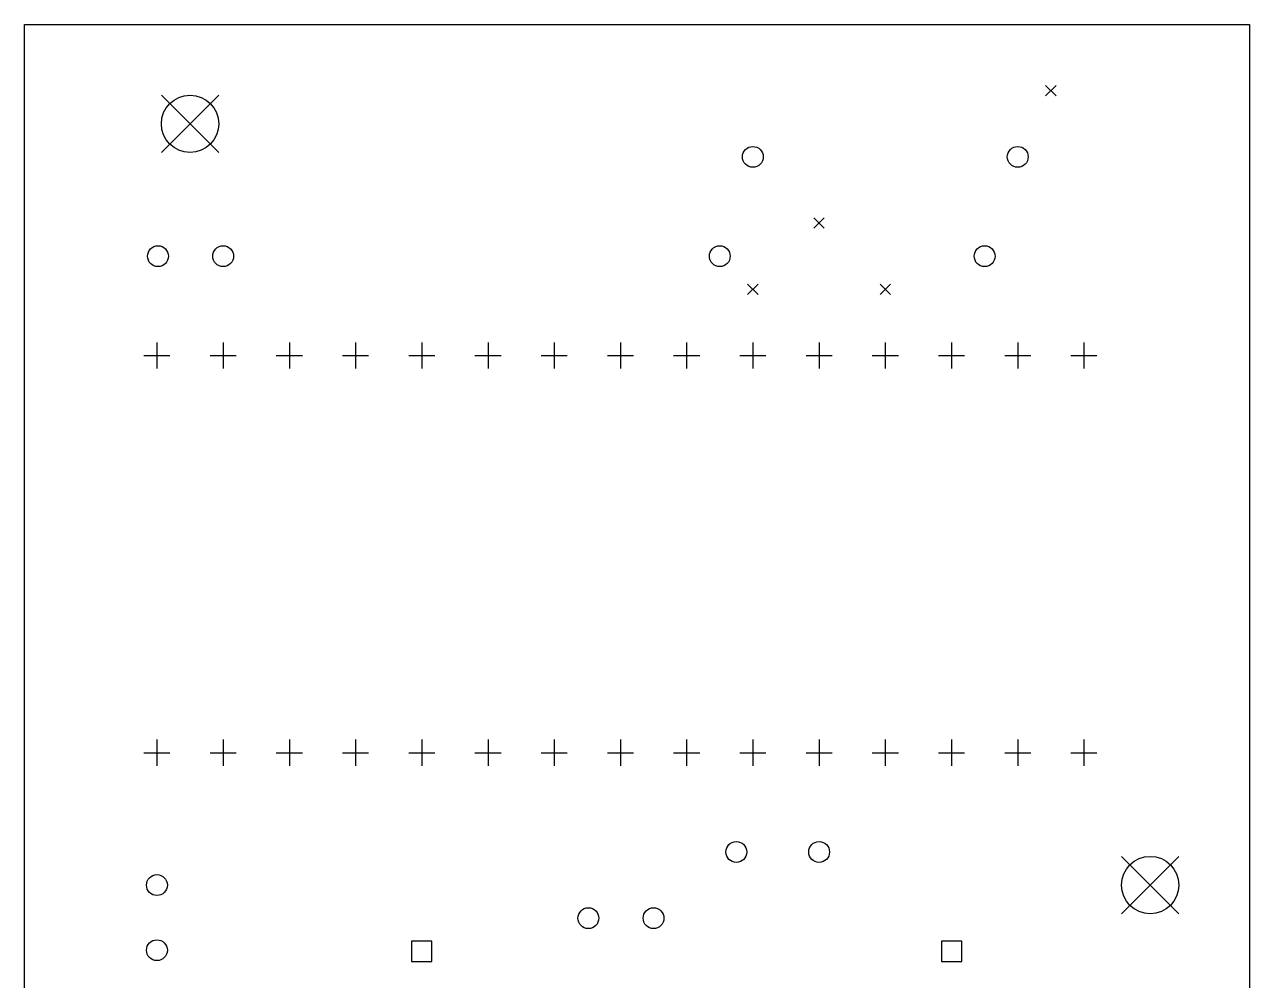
# Model space of a CAD drawing. Extents: x 122.4 to 173.2, y -134.2 to -61.
# Drawn here: x 124.46 to 171.45, y -97.64 to -60.96 of the extents above; entities that cross this region are included whole.
import ezdxf

# ---------------------------------------------------------------- set-up
doc = ezdxf.new("R2010")
doc.units = 0
doc.layers.add('BLACK', color=7, linetype='CONTINUOUS')

msp = doc.modelspace()

# ---------------------------------------------------------------- linework, layer by layer
at = {"layer": 'BLACK', "linetype": 'CONTINUOUS'}
for p, q in [((124.46, -60.96), (171.45, -60.96)), ((124.46, -113.03), (124.46, -60.96)), ((171.45, -60.96), (171.45, -113.03)), ((163.63, -63.3), (164.03, -63.7)), ((164.03, -63.3), (163.63, -63.7)), ((129.71, -63.67), (131.91, -65.87)), ((131.91, -63.67), (129.71, -65.87)), ((154.74, -68.38), (155.14, -68.78)), ((155.14, -68.38), (154.74, -68.78)), ((152.2, -70.92), (152.6, -71.32)), ((152.6, -70.92), (152.2, -71.32)), ((157.28, -70.92), (157.68, -71.32)), ((157.68, -70.92), (157.28, -71.32)), ((129.54, -73.16), (129.54, -74.16)), ((132.08, -73.16), (132.08, -74.16)), ((134.62, -73.16), (134.62, -74.16)), ((137.16, -73.16), (137.16, -74.16)), ((139.7, -73.16), (139.7, -74.16)), ((142.24, -73.16), (142.24, -74.16)), ((144.78, -73.16), (144.78, -74.16)), ((147.32, -73.16), (147.32, -74.16)), ((149.86, -73.16), (149.86, -74.16)), ((152.4, -73.16), (152.4, -74.16)), ((154.94, -73.16), (154.94, -74.16)), ((157.48, -73.16), (157.48, -74.16)), ((160.02, -73.16), (160.02, -74.16)), ((162.56, -73.16), (162.56, -74.16)), ((165.1, -73.16), (165.1, -74.16)), ((129.04, -73.66), (130.04, -73.66)), ((131.58, -73.66), (132.58, -73.66)), ((134.12, -73.66), (135.12, -73.66)), ((136.66, -73.66), (137.66, -73.66)), ((139.2, -73.66), (140.2, -73.66)), ((141.74, -73.66), (142.74, -73.66)), ((144.28, -73.66), (145.28, -73.66)), ((146.82, -73.66), (147.82, -73.66)), ((149.36, -73.66), (150.36, -73.66)), ((151.9, -73.66), (152.9, -73.66)), ((154.44, -73.66), (155.44, -73.66)), ((156.98, -73.66), (157.98, -73.66)), ((159.52, -73.66), (160.52, -73.66)), ((162.06, -73.66), (163.06, -73.66)), ((164.6, -73.66), (165.6, -73.66)), ((129.54, -88.4), (129.54, -89.4)), ((132.08, -88.4), (132.08, -89.4)), ((134.62, -88.4), (134.62, -89.4)), ((137.16, -88.4), (137.16, -89.4)), ((139.7, -88.4), (139.7, -89.4)), ((142.24, -88.4), (142.24, -89.4)), ((144.78, -88.4), (144.78, -89.4)), ((147.32, -88.4), (147.32, -89.4)), ((149.86, -88.4), (149.86, -89.4)), ((152.4, -88.4), (152.4, -89.4)), ((154.94, -88.4), (154.94, -89.4)), ((157.48, -88.4), (157.48, -89.4)), ((160.02, -88.4), (160.02, -89.4)), ((162.56, -88.4), (162.56, -89.4)), ((165.1, -88.4), (165.1, -89.4)), ((129.04, -88.9), (130.04, -88.9)), ((131.58, -88.9), (132.58, -88.9)), ((134.12, -88.9), (135.12, -88.9)), ((136.66, -88.9), (137.66, -88.9)), ((139.2, -88.9), (140.2, -88.9)), ((141.74, -88.9), (142.74, -88.9)), ((144.28, -88.9), (145.28, -88.9)), ((146.82, -88.9), (147.82, -88.9)), ((149.36, -88.9), (150.36, -88.9)), ((151.9, -88.9), (152.9, -88.9)), ((154.44, -88.9), (155.44, -88.9)), ((156.98, -88.9), (157.98, -88.9)), ((159.52, -88.9), (160.52, -88.9)), ((162.06, -88.9), (163.06, -88.9)), ((164.6, -88.9), (165.6, -88.9)), ((166.54, -92.88), (168.74, -95.08)), ((168.74, -92.88), (166.54, -95.08)), ((140.089, -96.131), (139.311, -96.131)), ((139.311, -96.131), (139.311, -96.909)), ((140.089, -96.909), (140.089, -96.131)), ((160.409, -96.131), (159.631, -96.131)), ((159.631, -96.131), (159.631, -96.909)), ((160.409, -96.909), (160.409, -96.131)), ((139.311, -96.909), (140.089, -96.909)), ((159.631, -96.909), (160.409, -96.909))]:
    msp.add_line(p, q, dxfattribs=at)
at = {"layer": 'BLACK'}
for centre, radius in [((130.81, -64.77), 1.1), ((152.4, -66.04), 0.4), ((162.56, -66.04), 0.4), ((129.58, -69.85), 0.4), ((132.08, -69.85), 0.4), ((151.13, -69.85), 0.4), ((161.29, -69.85), 0.4), ((151.765, -92.71), 0.4), ((154.94, -92.71), 0.4), ((167.64, -93.98), 1.1), ((129.54, -93.98), 0.4), ((146.09, -95.25), 0.4), ((148.59, -95.25), 0.4), ((129.54, -96.48), 0.4)]:
    msp.add_circle(centre, radius, dxfattribs=at)

doc.saveas('drawing.dxf')
